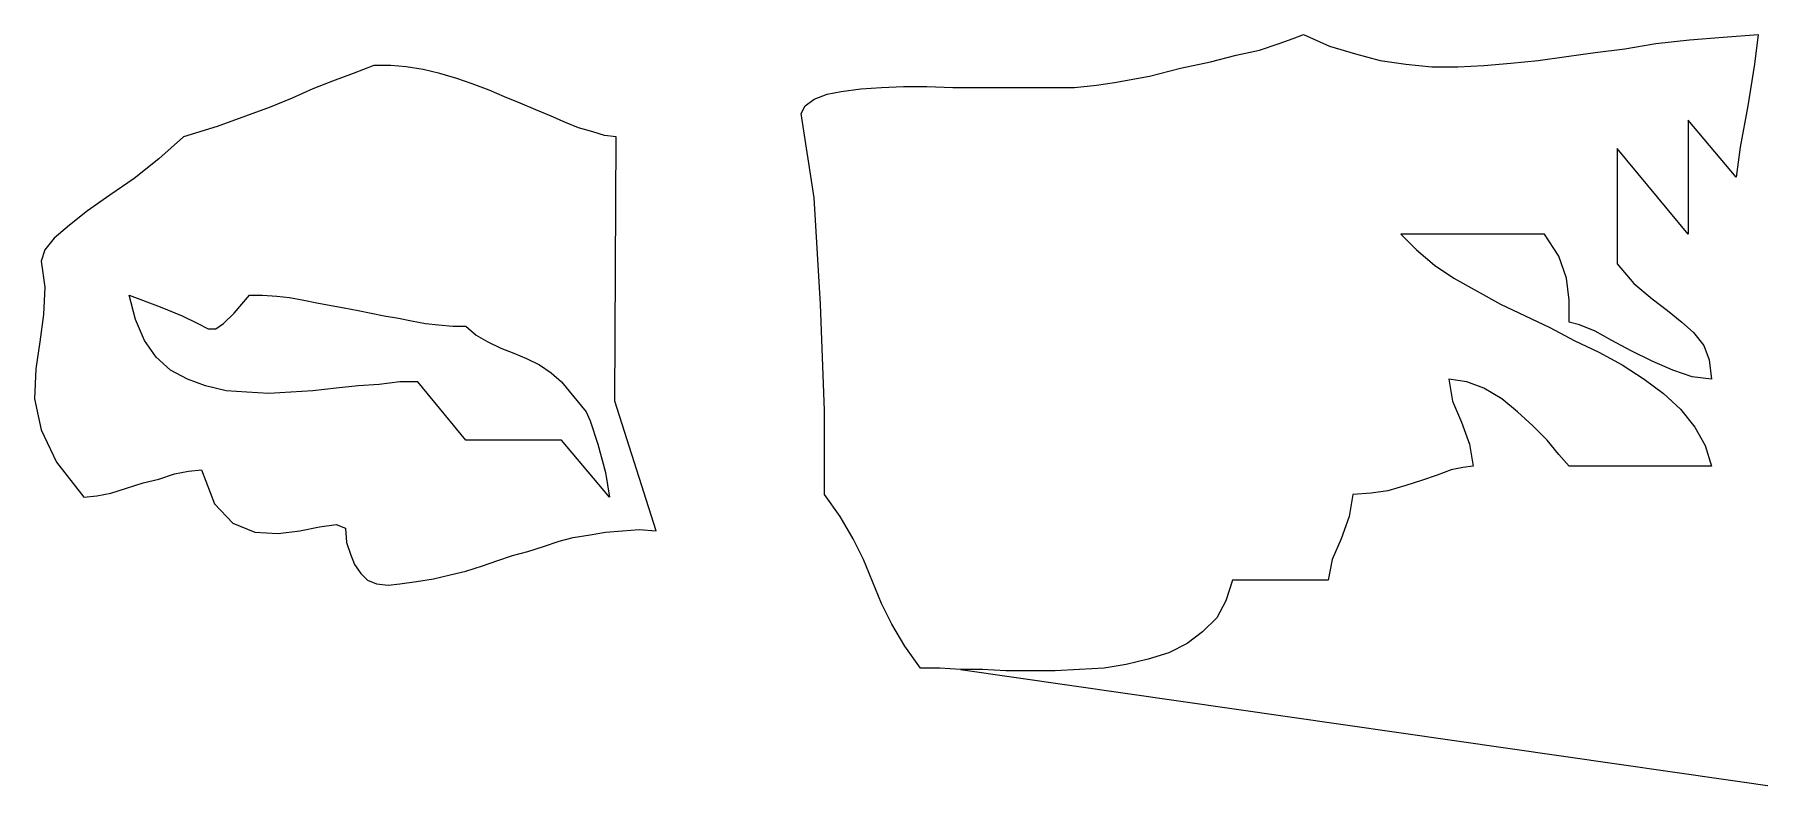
# Model space of a CAD drawing. Extents: x -2825 to -2165, y -3423 to -1661.
# Drawn here: x -2824.9 to -2565.9, y -2298.1 to -2185.1 of the extents above; entities that cross this region are included whole.
import ezdxf

# ---------------------------------------------------------------- set-up
doc = ezdxf.new("R2010")
doc.units = 0
doc.header["$LTSCALE"] = 1270
doc.header["$MEASUREMENT"] = 0
doc.layers.get('0').update_dxf_attribs({"linetype": 'CONTINUOUS'})

msp = doc.modelspace()

# ---------------------------------------------------------------- linework, layer by layer
at = {"linetype": 'CONTINUOUS'}
for p, q in [((-2640.94, -2187.48), (-2638.02, -2186.51)), ((-2638.02, -2186.51), (-2635.88, -2185.74)), ((-2635.88, -2185.74), (-2634.33, -2185.15)), ((-2634.33, -2185.15), (-2630.44, -2186.9)), ((-2586.09, -2187.29), (-2581.42, -2186.51)), ((-2581.42, -2186.51), (-2576.37, -2185.93)), ((-2576.37, -2185.93), (-2571.31, -2185.54)), ((-2571.31, -2185.54), (-2566.06, -2185.15)), ((-2566.06, -2185.15), (-2566.64, -2189.62)), ((-2648.33, -2189.23), (-2644.44, -2188.26)), ((-2644.44, -2188.26), (-2640.94, -2187.48)), ((-2630.44, -2186.9), (-2626.54, -2188.07)), ((-2626.54, -2188.07), (-2622.85, -2189.04)), ((-2622.85, -2189.04), (-2618.96, -2189.62)), ((-2603.2, -2189.43), (-2599.12, -2189.04)), ((-2599.12, -2189.04), (-2594.85, -2188.46)), ((-2594.85, -2188.46), (-2590.57, -2187.87)), ((-2590.57, -2187.87), (-2586.09, -2187.29)), ((-2777.08, -2190.99), (-2780.19, -2192.15)), ((-2773.97, -2189.82), (-2777.08, -2190.99)), ((-2771.44, -2189.82), (-2773.97, -2189.82)), ((-2769.11, -2190.01), (-2771.44, -2189.82)), ((-2766.58, -2190.4), (-2769.11, -2190.01)), ((-2764.05, -2190.99), (-2766.58, -2190.4)), ((-2761.52, -2191.77), (-2764.05, -2190.99)), ((-2662.72, -2192.35), (-2657.47, -2191.38)), ((-2657.47, -2191.38), (-2652.8, -2190.21)), ((-2652.8, -2190.21), (-2648.33, -2189.23)), ((-2618.96, -2189.62), (-2615.07, -2190.01)), ((-2615.07, -2190.01), (-2611.18, -2190.01)), ((-2611.18, -2190.01), (-2607.29, -2189.82)), ((-2607.29, -2189.82), (-2603.2, -2189.43)), ((-2566.64, -2189.62), (-2567.61, -2195.85)), ((-2783.11, -2193.32), (-2786.22, -2194.68)), ((-2780.19, -2192.15), (-2783.11, -2193.32)), ((-2759.19, -2192.54), (-2761.52, -2191.77)), ((-2756.66, -2193.51), (-2759.19, -2192.54)), ((-2754.33, -2194.48), (-2756.66, -2193.51)), ((-2707.84, -2194.87), (-2705.9, -2194.09)), ((-2705.9, -2194.09), (-2703.76, -2193.71)), ((-2703.76, -2193.71), (-2700.84, -2193.32)), ((-2700.84, -2193.32), (-2697.72, -2193.12)), ((-2697.72, -2193.12), (-2694.42, -2192.93)), ((-2694.42, -2192.93), (-2690.92, -2192.93)), ((-2690.92, -2192.93), (-2687.03, -2193.12)), ((-2687.03, -2193.12), (-2683.33, -2193.12)), ((-2683.33, -2193.12), (-2679.45, -2193.12)), ((-2679.45, -2193.12), (-2675.75, -2193.12)), ((-2675.75, -2193.12), (-2672.05, -2193.12)), ((-2672.05, -2193.12), (-2668.75, -2193.12)), ((-2668.75, -2193.12), (-2665.44, -2192.74)), ((-2665.44, -2192.74), (-2662.72, -2192.35)), ((-2789.53, -2196.05), (-2793.22, -2197.4)), ((-2786.22, -2194.68), (-2789.53, -2196.05)), ((-2751.99, -2195.46), (-2754.33, -2194.48)), ((-2749.66, -2196.43), (-2751.99, -2195.46)), ((-2747.32, -2197.4), (-2749.66, -2196.43)), ((-2709.79, -2197.02), (-2709.21, -2195.85)), ((-2709.21, -2195.85), (-2707.84, -2194.87)), ((-2567.61, -2195.85), (-2568.78, -2202.07)), ((-2797.5, -2198.96), (-2802.55, -2200.52)), ((-2793.22, -2197.4), (-2797.5, -2198.96)), ((-2745.18, -2198.37), (-2747.32, -2197.4)), ((-2743.24, -2199.15), (-2745.18, -2198.37)), ((-2741.1, -2199.74), (-2743.24, -2199.15)), ((-2707.84, -2209.65), (-2709.79, -2197.02)), ((-2576.56, -2197.99), (-2576.56, -2215.1)), ((-2569.37, -2206.55), (-2576.56, -2197.99)), ((-2802.55, -2200.52), (-2806.25, -2203.82)), ((-2739.35, -2200.32), (-2741.1, -2199.74)), ((-2737.59, -2200.52), (-2739.35, -2200.32)), ((-2737.79, -2240.19), (-2737.59, -2200.52)), ((-2806.25, -2203.82), (-2809.95, -2206.74)), ((-2587.26, -2202.27), (-2587.26, -2219.57)), ((-2576.56, -2215.1), (-2587.26, -2202.27)), ((-2568.78, -2202.07), (-2569.37, -2206.55)), ((-2809.95, -2206.74), (-2813.64, -2209.26)), ((-2813.64, -2209.26), (-2816.95, -2211.6)), ((-2706.87, -2225.61), (-2707.84, -2209.65)), ((-2816.95, -2211.6), (-2819.67, -2213.74)), ((-2819.67, -2213.74), (-2822, -2215.69)), ((-2823.37, -2217.44), (-2823.95, -2219.18)), ((-2822, -2215.69), (-2823.37, -2217.44)), ((-2619.74, -2215.1), (-2617.4, -2217.44)), ((-2598.15, -2215.1), (-2619.74, -2215.1)), ((-2617.4, -2217.44), (-2614.68, -2219.77)), ((-2596.01, -2218.41), (-2598.15, -2215.1)), ((-2823.95, -2219.18), (-2823.37, -2223.08)), ((-2614.68, -2219.77), (-2611.76, -2221.72)), ((-2594.85, -2221.72), (-2596.01, -2218.41)), ((-2587.26, -2219.57), (-2584.73, -2222.49)), ((-2611.76, -2221.72), (-2608.26, -2223.66)), ((-2594.46, -2225.02), (-2594.85, -2221.72)), ((-2584.73, -2222.49), (-2582, -2224.83)), ((-2823.37, -2223.08), (-2823.56, -2227.16)), ((-2809.76, -2227.94), (-2810.73, -2224.24)), ((-2810.73, -2224.24), (-2806.06, -2226)), ((-2794.97, -2226.97), (-2792.64, -2224.24)), ((-2792.64, -2224.24), (-2790.69, -2224.24)), ((-2790.69, -2224.24), (-2788.55, -2224.43)), ((-2788.55, -2224.43), (-2786.61, -2224.63)), ((-2786.61, -2224.63), (-2784.47, -2225.02)), ((-2784.47, -2225.02), (-2782.52, -2225.41)), ((-2608.26, -2223.66), (-2604.76, -2225.61)), ((-2594.46, -2228.33), (-2594.46, -2225.02)), ((-2582, -2224.83), (-2579.68, -2226.58)), ((-2823.56, -2227.16), (-2824.15, -2231.25)), ((-2808.39, -2231.05), (-2809.76, -2227.94)), ((-2806.06, -2226), (-2802.75, -2227.36)), ((-2802.75, -2227.36), (-2800.42, -2228.52)), ((-2796.53, -2228.52), (-2794.97, -2226.97)), ((-2782.52, -2225.41), (-2780.39, -2225.8)), ((-2780.39, -2225.8), (-2778.44, -2226.19)), ((-2778.44, -2226.19), (-2776.3, -2226.58)), ((-2776.3, -2226.58), (-2774.36, -2226.97)), ((-2774.36, -2226.97), (-2772.41, -2227.36)), ((-2772.41, -2227.36), (-2770.27, -2227.74)), ((-2770.27, -2227.74), (-2768.33, -2228.13)), ((-2706.28, -2241.55), (-2706.87, -2225.61)), ((-2604.76, -2225.61), (-2601.07, -2227.36)), ((-2601.07, -2227.36), (-2597.37, -2229.1)), ((-2579.68, -2226.58), (-2577.53, -2228.33)), ((-2800.42, -2228.52), (-2798.86, -2229.3)), ((-2798.86, -2229.3), (-2797.69, -2229.3)), ((-2797.69, -2229.3), (-2796.53, -2228.52)), ((-2768.33, -2228.13), (-2766.19, -2228.52)), ((-2766.19, -2228.52), (-2764.25, -2228.71)), ((-2764.25, -2228.71), (-2762.1, -2228.91)), ((-2762.1, -2228.91), (-2760.16, -2228.91)), ((-2760.16, -2228.91), (-2758.6, -2230.27)), ((-2758.6, -2230.27), (-2756.85, -2231.25)), ((-2597.37, -2229.1), (-2593.68, -2231.05)), ((-2592.89, -2228.71), (-2594.46, -2228.33)), ((-2590.57, -2229.69), (-2592.89, -2228.71)), ((-2588.03, -2231.05), (-2590.57, -2229.69)), ((-2577.53, -2228.33), (-2575.78, -2229.88)), ((-2575.78, -2229.88), (-2574.23, -2231.83)), ((-2824.15, -2231.25), (-2824.73, -2235.33)), ((-2806.64, -2233.58), (-2808.39, -2231.05)), ((-2756.85, -2231.25), (-2754.91, -2232.22)), ((-2754.91, -2232.22), (-2752.96, -2232.99)), ((-2752.96, -2232.99), (-2751.02, -2233.77)), ((-2593.68, -2231.05), (-2589.98, -2232.8)), ((-2589.98, -2232.8), (-2586.48, -2234.74)), ((-2585.12, -2232.61), (-2588.03, -2231.05)), ((-2582, -2234.16), (-2585.12, -2232.61)), ((-2574.23, -2231.83), (-2573.45, -2233.96)), ((-2824.73, -2235.33), (-2824.93, -2239.8)), ((-2804.51, -2235.53), (-2806.64, -2233.58)), ((-2801.97, -2236.89), (-2804.51, -2235.53)), ((-2751.02, -2233.77), (-2749.08, -2234.74)), ((-2749.08, -2234.74), (-2747.32, -2235.92)), ((-2586.48, -2234.74), (-2583.17, -2236.89)), ((-2578.9, -2235.53), (-2582, -2234.16)), ((-2575.98, -2236.5), (-2578.9, -2235.53)), ((-2573.45, -2233.96), (-2573.06, -2236.89)), ((-2799.25, -2237.86), (-2801.97, -2236.89)), ((-2796.14, -2238.63), (-2799.25, -2237.86)), ((-2779.61, -2238.24), (-2783.11, -2238.63)), ((-2776.3, -2237.86), (-2779.61, -2238.24)), ((-2773.19, -2237.66), (-2776.3, -2237.86)), ((-2770.08, -2237.27), (-2773.19, -2237.66)), ((-2767.35, -2237.27), (-2770.08, -2237.27)), ((-2760.16, -2246.03), (-2767.35, -2237.27)), ((-2747.32, -2235.92), (-2745.77, -2237.27)), ((-2745.77, -2237.27), (-2742.07, -2241.75)), ((-2612.54, -2236.89), (-2611.96, -2240.19)), ((-2609.82, -2237.27), (-2612.54, -2236.89)), ((-2607.29, -2238.24), (-2609.82, -2237.27)), ((-2604.57, -2239.8), (-2607.29, -2238.24)), ((-2583.17, -2236.89), (-2580.26, -2239.02)), ((-2573.06, -2236.89), (-2575.98, -2236.5)), ((-2824.93, -2239.8), (-2823.95, -2244.47)), ((-2793.02, -2238.83), (-2796.14, -2238.63)), ((-2789.72, -2239.02), (-2793.02, -2238.83)), ((-2786.41, -2238.83), (-2789.72, -2239.02)), ((-2783.11, -2238.63), (-2786.41, -2238.83)), ((-2731.57, -2259.64), (-2737.79, -2240.19)), ((-2611.96, -2240.19), (-2610.6, -2243.3)), ((-2602.23, -2241.75), (-2604.57, -2239.8)), ((-2580.26, -2239.02), (-2577.72, -2241.36)), ((-2742.07, -2241.75), (-2741.49, -2243.11)), ((-2741.49, -2243.11), (-2740.32, -2246.61)), ((-2706.28, -2254.19), (-2706.28, -2241.55)), ((-2610.6, -2243.3), (-2609.43, -2246.61)), ((-2599.9, -2243.88), (-2602.23, -2241.75)), ((-2577.72, -2241.36), (-2575.59, -2244.08)), ((-2823.95, -2244.47), (-2821.62, -2249.33)), ((-2745.77, -2246.03), (-2760.16, -2246.03)), ((-2738.57, -2254.58), (-2745.77, -2246.03)), ((-2597.76, -2246.03), (-2599.9, -2243.88)), ((-2596.01, -2248.16), (-2597.76, -2246.03)), ((-2575.59, -2244.08), (-2574.03, -2246.81)), ((-2740.32, -2246.61), (-2739.16, -2250.89)), ((-2609.43, -2246.61), (-2608.85, -2249.91)), ((-2594.46, -2249.91), (-2596.01, -2248.16)), ((-2574.03, -2246.81), (-2573.06, -2249.91)), ((-2821.62, -2249.33), (-2817.53, -2254.58)), ((-2806.25, -2251.86), (-2803.92, -2251.09)), ((-2803.92, -2251.09), (-2801.78, -2250.7)), ((-2801.78, -2250.7), (-2799.84, -2250.5)), ((-2799.84, -2250.5), (-2797.89, -2255.56)), ((-2739.16, -2250.89), (-2738.57, -2254.58)), ((-2612.15, -2250.5), (-2614.3, -2251.28)), ((-2610.4, -2250.11), (-2612.15, -2250.5)), ((-2608.85, -2249.91), (-2610.4, -2250.11)), ((-2573.06, -2249.91), (-2594.46, -2249.91)), ((-2813.45, -2254), (-2811.11, -2253.22)), ((-2811.11, -2253.22), (-2808.59, -2252.44)), ((-2808.59, -2252.44), (-2806.25, -2251.86)), ((-2621.68, -2253.61), (-2624.21, -2254)), ((-2618.96, -2252.83), (-2621.68, -2253.61)), ((-2616.62, -2252.06), (-2618.96, -2252.83)), ((-2614.3, -2251.28), (-2616.62, -2252.06)), ((-2817.53, -2254.58), (-2815.59, -2254.39)), ((-2815.59, -2254.39), (-2813.45, -2254)), ((-2797.89, -2255.56), (-2795.17, -2258.47)), ((-2703.95, -2257.5), (-2706.28, -2254.19)), ((-2626.93, -2254.19), (-2627.51, -2257.5)), ((-2624.21, -2254), (-2626.93, -2254.19)), ((-2795.17, -2258.47), (-2791.86, -2259.83)), ((-2782.13, -2259.05), (-2779.61, -2258.67)), ((-2779.61, -2258.67), (-2778.24, -2259.25)), ((-2702, -2260.81), (-2703.95, -2257.5)), ((-2627.51, -2257.5), (-2628.68, -2260.81)), ((-2791.86, -2259.83), (-2788.36, -2260.03)), ((-2788.36, -2260.03), (-2785.06, -2259.64)), ((-2785.06, -2259.64), (-2782.13, -2259.05)), ((-2778.24, -2259.25), (-2778.05, -2261.39)), ((-2778.05, -2261.39), (-2777.47, -2263.14)), ((-2748.49, -2261.98), (-2746.16, -2261.2)), ((-2746.16, -2261.2), (-2744.02, -2260.62)), ((-2744.02, -2260.62), (-2741.49, -2260.22)), ((-2741.49, -2260.22), (-2739.16, -2259.83)), ((-2739.16, -2259.83), (-2736.62, -2259.64)), ((-2736.62, -2259.64), (-2734.1, -2259.44)), ((-2734.1, -2259.44), (-2731.57, -2259.64)), ((-2700.45, -2263.92), (-2702, -2260.81)), ((-2628.68, -2260.81), (-2630.05, -2263.92)), ((-2777.47, -2263.14), (-2776.88, -2264.69)), ((-2757.63, -2264.89), (-2755.49, -2264.11)), ((-2755.49, -2264.11), (-2753.15, -2263.33)), ((-2753.15, -2263.33), (-2750.82, -2262.75)), ((-2750.82, -2262.75), (-2748.49, -2261.98)), ((-2699.09, -2267.23), (-2700.45, -2263.92)), ((-2630.05, -2263.92), (-2630.63, -2267.03)), ((-2776.88, -2264.69), (-2775.91, -2266.06)), ((-2775.91, -2266.06), (-2774.94, -2267.03)), ((-2765.02, -2266.84), (-2762.49, -2266.26)), ((-2762.49, -2266.26), (-2760.16, -2265.67)), ((-2760.16, -2265.67), (-2757.63, -2264.89)), ((-2774.94, -2267.03), (-2773.58, -2267.61)), ((-2773.58, -2267.61), (-2771.83, -2267.81)), ((-2771.83, -2267.81), (-2770.08, -2267.61)), ((-2770.08, -2267.61), (-2767.55, -2267.23)), ((-2767.55, -2267.23), (-2765.02, -2266.84)), ((-2697.72, -2270.53), (-2699.09, -2267.23)), ((-2645.02, -2267.03), (-2645.99, -2270.14)), ((-2630.63, -2267.03), (-2645.02, -2267.03)), ((-2696.17, -2273.64), (-2697.72, -2270.53)), ((-2645.99, -2270.14), (-2647.35, -2272.67)), ((-2694.23, -2276.95), (-2696.17, -2273.64)), ((-2647.35, -2272.67), (-2649.5, -2274.81)), ((-2691.89, -2280.26), (-2694.23, -2276.95)), ((-2651.83, -2276.56), (-2654.55, -2277.92)), ((-2649.5, -2274.81), (-2651.83, -2276.56)), ((-2660.97, -2279.67), (-2664.28, -2280.26)), ((-2657.66, -2278.89), (-2660.97, -2279.67)), ((-2654.55, -2277.92), (-2657.66, -2278.89)), ((-2688.98, -2280.26), (-2691.89, -2280.26)), ((-2685.86, -2280.45), (-2688.98, -2280.26)), ((-2682.55, -2280.45), (-2685.86, -2280.45)), ((-2685.86, -2280.45), (-2562.55, -2298.15)), ((-2679.06, -2280.65), (-2682.55, -2280.45)), ((-2675.36, -2280.65), (-2679.06, -2280.65)), ((-2671.66, -2280.65), (-2675.36, -2280.65)), ((-2667.97, -2280.45), (-2671.66, -2280.65)), ((-2664.28, -2280.26), (-2667.97, -2280.45))]:
    msp.add_line(p, q, dxfattribs=at)

doc.saveas('drawing.dxf')
